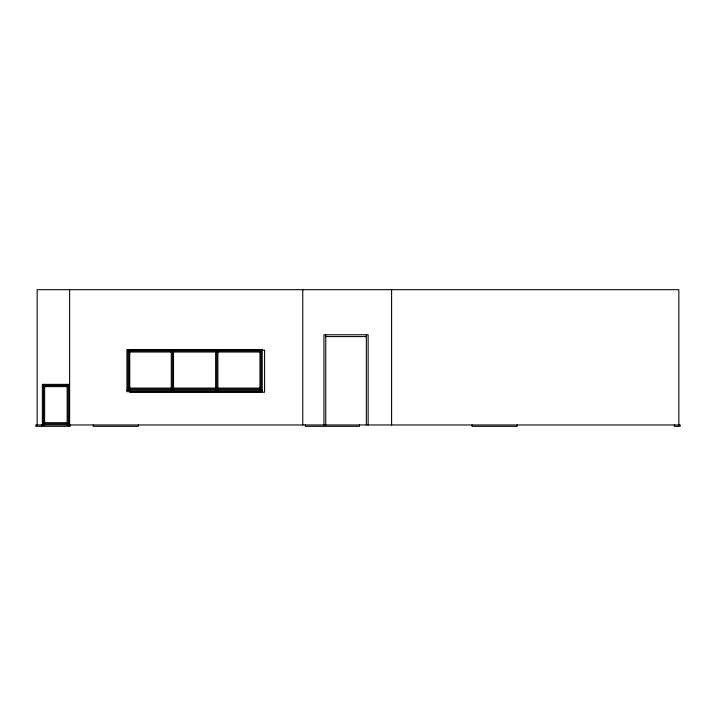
<?xml version="1.0" encoding="UTF-8"?>
<svg xmlns="http://www.w3.org/2000/svg" width="716" height="716" viewBox="0 0 716 716"><rect width="100%" height="100%" fill="white"/><g stroke="black" fill="none" stroke-linecap="round" stroke-linejoin="round"><path stroke-width="1.07" d="M325.753 336.583L366.332 336.583M129.193 350.876L171.285 350.876M173.532 350.876L215.623 350.876M217.879 350.876L259.971 350.876M129.193 352.004L171.285 352.004M173.532 352.004L215.623 352.004M217.879 352.004L259.971 352.004M44.625 385.503L67.17 385.503M44.625 386.631L67.17 386.631M129.193 388.081L171.285 388.081M173.532 388.081L215.623 388.081M217.879 388.081L259.971 388.081M129.193 389.209L171.285 389.209M173.532 389.209L215.623 389.209M217.879 389.209L259.971 389.209M126.938 390.336L262.217 390.336M44.625 422.709L67.17 422.709M44.625 423.836L67.17 423.836M678.849 424.964L678.849 289.685L37.151 289.685L37.151 424.964M674.338 424.964L674.338 426.315L680.2 426.315L680.2 424.964L35.8 424.964L35.8 426.315L41.662 426.315L41.662 424.964M517.167 424.964L517.167 426.315L472.068 426.315L472.068 424.964M391.598 289.685L391.598 424.964M368.14 424.964L368.14 334.775L323.945 334.775L323.945 424.964M366.332 334.775L366.332 424.964M359.495 424.964L359.495 426.315L305.383 426.315L305.383 424.964M325.753 334.775L325.753 424.964M302.761 289.685L302.761 424.964M261.098 349.748L261.098 390.336M259.971 349.748L259.971 390.336M217.879 349.748L217.879 390.336M216.751 349.748L216.751 390.336M215.623 349.748L215.623 390.336M173.532 349.748L173.532 390.336M172.413 349.748L172.413 390.336M171.285 349.748L171.285 390.336M138.358 424.964L138.358 426.315L93.259 426.315L93.259 424.964M129.193 349.748L129.193 390.336M128.066 349.748L128.066 390.336M70.025 424.964L70.025 426.315L42.369 426.315L42.369 384.385L69.425 384.385L69.425 426.315M69.622 289.685L69.622 424.964M68.297 384.385L68.297 424.964M67.17 384.385L67.17 424.964M44.625 384.385L44.625 424.964M43.497 384.385L43.497 424.964M262.217 349.748L126.938 349.748L126.938 391.688L262.217 391.688L262.217 349.748M264.589 350.267L129.757 350.267L129.757 392.207L264.589 392.207L264.589 350.267"/></g></svg>
